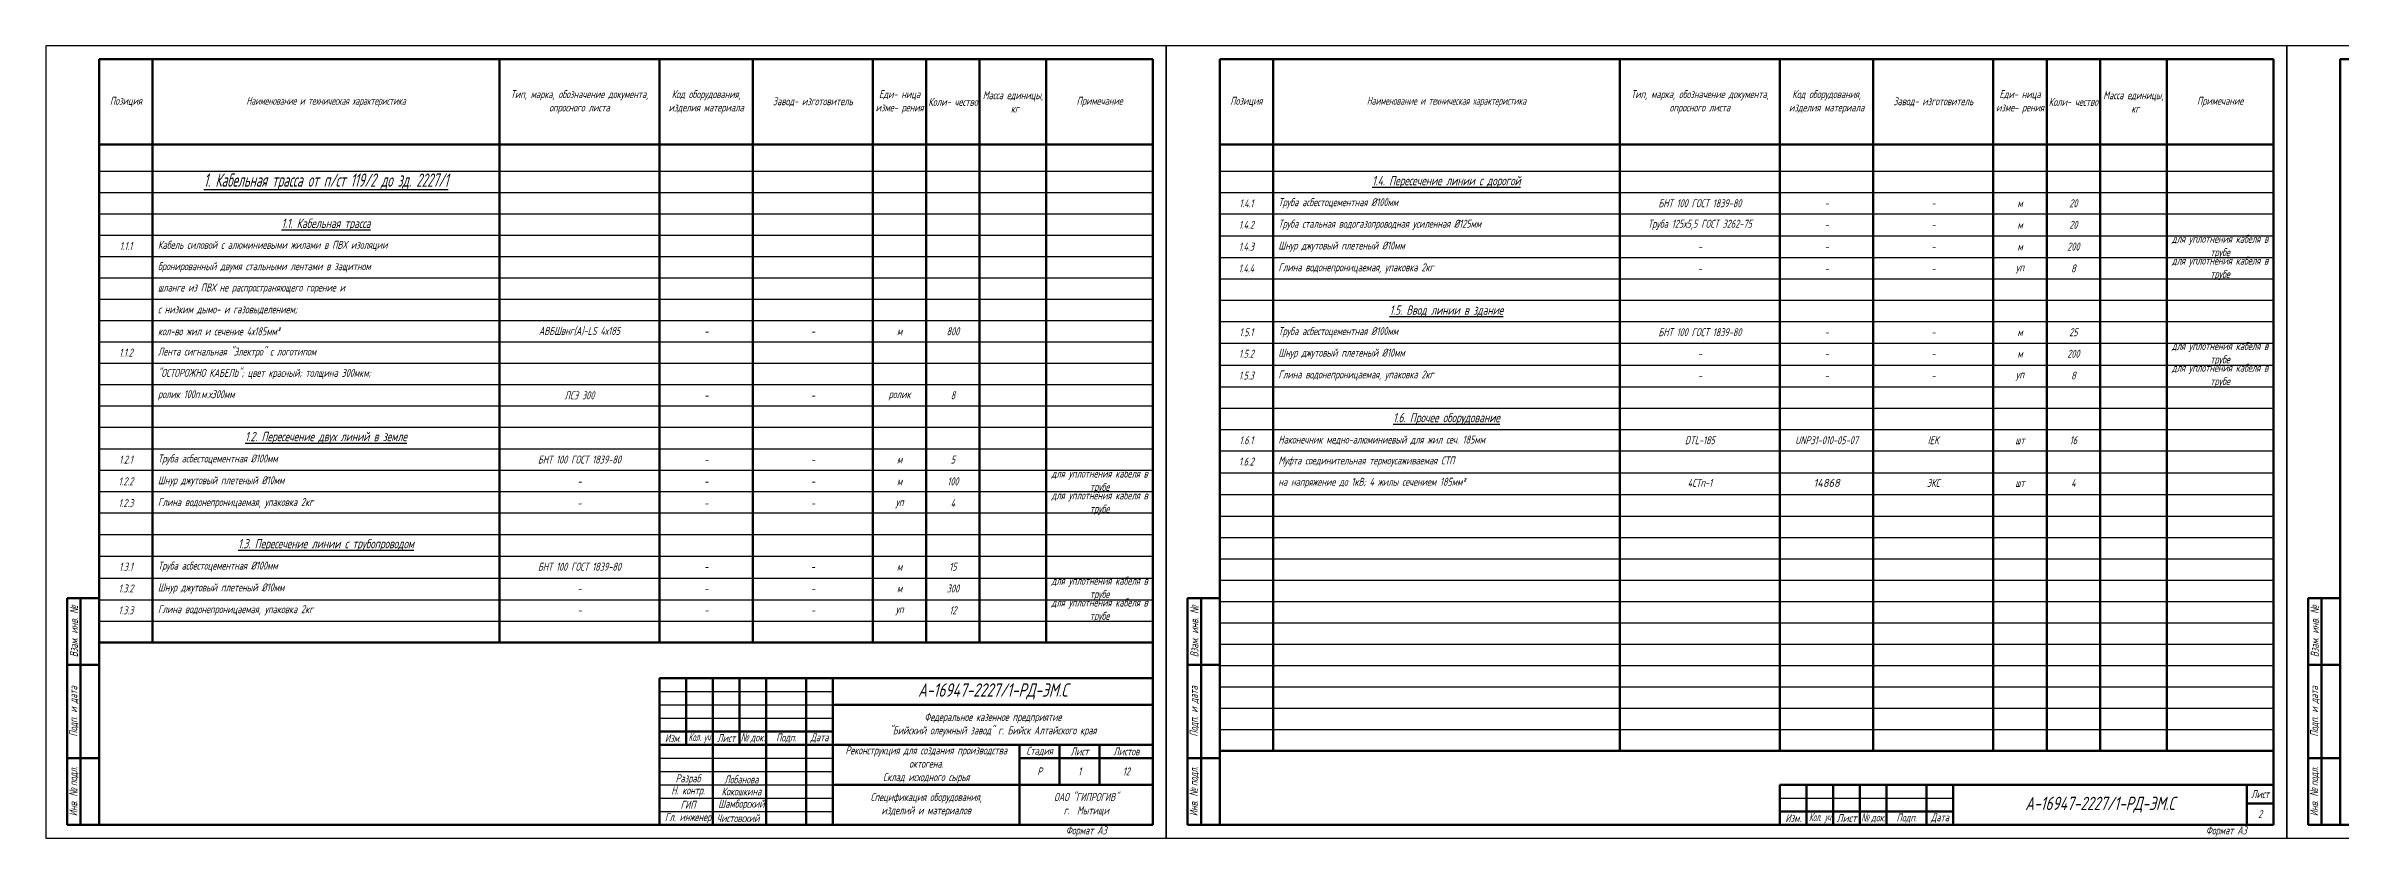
# Model space of a CAD drawing. Header units: millimetres. Extents: x 6735 to 13224, y -12144 to -9633.
# Drawn here: x 6735 to 7595, y -10774 to -10477 of the extents above; entities that cross this region are included whole.
import ezdxf

# ---------------------------------------------------------------- set-up
doc = ezdxf.new("R2010")
doc.units = ezdxf.units.MM
for name, color, linetype, lineweight in [('Рамка толстая', 7, 'Continuous', 60), ('Рамка тонкая', 5, 'Continuous', 25), ('Спецификация', 9, 'Continuous', 25), ('Штампы', 252, 'Continuous', 25)]:
    doc.layers.add(name, color=color, linetype=linetype, lineweight=lineweight)
doc.styles.add('Simplex', font='simplex.shx', dxfattribs={"width": 0.7, "oblique": 15})

# ---------------------------------------------------------------- blocks, each defined once
blk = doc.blocks.new('A$C64336E77')
at = {"layer": 'Рамка толстая'}
for p, q in [((20, 5), (20, 292)), ((20, 292), (415, 292)), ((415, 292), (415, 5)), ((20, 5), (415, 5))]:
    blk.add_line(p, q, dxfattribs=at)
at = {"layer": 'Рамка тонкая'}
for p, q in [((0, 297), (0, 0)), ((420, 297), (0, 297)), ((420, 0), (420, 297)), ((0, 0), (420, 0))]:
    blk.add_line(p, q, dxfattribs=at)

msp = doc.modelspace()

# ---------------------------------------------------------------- linework, layer by layer
at = {"layer": 'Спецификация', "lineweight": 60}
for p, q in [((6755.10387, -10482.35746), (7150.10387, -10482.35746)), ((6755.10387, -10482.35746), (6755.10387, -10701.02413)), ((6775.10387, -10482.35746), (6775.10387, -10701.02413)), ((6905.10387, -10482.35746), (6905.10387, -10701.02413)), ((6965.10387, -10482.35746), (6965.10387, -10701.02413)), ((7000.10387, -10482.35746), (7000.10387, -10701.02413)), ((7045.10387, -10482.35746), (7045.10387, -10701.02413)), ((7065.10387, -10482.35746), (7065.10387, -10701.02413)), ((7085.10387, -10482.35746), (7085.10387, -10701.02413)), ((7110.10387, -10482.35746), (7110.10387, -10701.02413)), ((7150.10387, -10482.35746), (7150.10387, -10701.02413)), ((7175.10387, -10482.35746), (7570.10387, -10482.35746)), ((7175.10387, -10482.35746), (7175.10387, -10741.69079)), ((7195.10387, -10482.35746), (7195.10387, -10741.69079)), ((7325.10387, -10482.35746), (7325.10387, -10741.69079)), ((7385.10387, -10482.35746), (7385.10387, -10741.69079)), ((7420.10387, -10482.35746), (7420.10387, -10741.69079)), ((7465.10387, -10482.35746), (7465.10387, -10741.69079)), ((7485.10387, -10482.35746), (7485.10387, -10741.69079)), ((7505.10387, -10482.35746), (7505.10387, -10741.69079)), ((7530.10387, -10482.35746), (7530.10387, -10741.69079)), ((7570.10387, -10482.35746), (7570.10387, -10741.69079)), ((6755.10387, -10514.35746), (7150.10387, -10514.35746)), ((7175.10387, -10514.35746), (7570.10387, -10514.35746)), ((6755.10387, -10701.02413), (7150.10387, -10701.02413)), ((7175.10387, -10741.69079), (7570.10387, -10741.69079))]:
    msp.add_line(p, q, dxfattribs=at)
at = {"layer": 'Спецификация', "color": 5}
for p, q in [((6755.10387, -10524.35746), (7150.10387, -10524.35746)), ((7175.10387, -10524.35746), (7570.10387, -10524.35746)), ((6755.10387, -10532.35746), (7150.10387, -10532.35746)), ((7175.10387, -10532.35746), (7570.10387, -10532.35746)), ((6755.10387, -10540.35746), (7150.10387, -10540.35746)), ((7175.10387, -10540.35746), (7570.10387, -10540.35746)), ((6755.10387, -10548.35746), (7150.10387, -10548.35746)), ((7175.10387, -10548.52413), (7570.10387, -10548.52413)), ((6755.10387, -10556.35746), (7150.10387, -10556.35746)), ((7175.10387, -10556.69079), (7570.10387, -10556.69079)), ((6755.10387, -10564.35746), (7150.10387, -10564.35746)), ((7175.10387, -10564.69079), (7570.10387, -10564.69079)), ((6755.10387, -10572.35746), (7150.10387, -10572.35746)), ((7175.10387, -10572.69079), (7570.10387, -10572.69079)), ((6755.10387, -10580.35746), (7150.10387, -10580.35746)), ((7175.10387, -10580.69079), (7570.10387, -10580.69079)), ((6755.10387, -10588.35746), (7150.10387, -10588.35746)), ((7175.10387, -10588.85746), (7570.10387, -10588.85746)), ((6755.10387, -10596.35746), (7150.10387, -10596.35746)), ((7175.10387, -10597.02413), (7570.10387, -10597.02413)), ((6755.10387, -10604.35746), (7150.10387, -10604.35746)), ((6755.10387, -10612.35746), (7150.10387, -10612.35746)), ((7175.10387, -10605.19079), (7570.10387, -10605.19079)), ((6755.10387, -10620.35746), (7150.10387, -10620.35746)), ((7175.10387, -10613.19079), (7570.10387, -10613.19079)), ((6755.10387, -10628.35746), (7150.10387, -10628.35746)), ((7175.10387, -10621.19079), (7570.10387, -10621.19079)), ((7175.10387, -10629.19079), (7570.10387, -10629.19079)), ((6755.10387, -10636.35746), (7150.10387, -10636.35746)), ((7175.10387, -10637.35746), (7570.10387, -10637.35746)), ((6755.10387, -10644.35746), (7150.10387, -10644.35746)), ((7175.10387, -10645.52413), (7570.10387, -10645.52413)), ((6755.10387, -10652.35746), (7150.10387, -10652.35746)), ((7175.10387, -10653.69079), (7570.10387, -10653.69079)), ((6755.10387, -10660.52413), (7150.10387, -10660.52413)), ((7175.10387, -10661.69079), (7570.10387, -10661.69079)), ((6755.10387, -10668.69079), (7150.10387, -10668.69079)), ((7175.10387, -10669.69079), (7570.10387, -10669.69079)), ((6755.10387, -10676.85746), (7150.10387, -10676.85746)), ((7175.10387, -10677.69079), (7570.10387, -10677.69079)), ((6755.10387, -10685.02413), (7150.10387, -10685.02413)), ((7175.10387, -10685.69079), (7570.10387, -10685.69079)), ((6755.10387, -10693.02413), (7150.10387, -10693.02413)), ((7175.10387, -10693.69079), (7570.10387, -10693.69079)), ((7175.10387, -10701.69079), (7570.10387, -10701.69079)), ((7175.10387, -10709.69079), (7570.10387, -10709.69079)), ((7175.10387, -10717.69079), (7570.10387, -10717.69079)), ((7175.10387, -10725.69079), (7570.10387, -10725.69079)), ((7175.10387, -10733.69079), (7570.10387, -10733.69079))]:
    msp.add_line(p, q, dxfattribs=at)
at = {"layer": 'Штампы', "lineweight": 60}
for p, q in [((6743.10387, -10769.35746), (6743.10387, -10684.35746)), ((6743.10387, -10684.35746), (6755.10387, -10684.35746)), ((6748.10387, -10769.35746), (6748.10387, -10684.35746)), ((6755.10387, -10769.35746), (6755.10387, -10684.35746)), ((7163.10387, -10769.35746), (7163.10387, -10684.35746)), ((7163.10387, -10684.35746), (7175.10387, -10684.35746)), ((7168.10387, -10769.35746), (7168.10387, -10684.35746)), ((7175.10387, -10769.35746), (7175.10387, -10684.35746)), ((7583.10387, -10769.35746), (7583.10387, -10684.35746)), ((7583.10387, -10684.35746), (7595.10387, -10684.35746)), ((7588.10387, -10769.35746), (7588.10387, -10684.35746)), ((7595.10387, -10769.35746), (7595.10387, -10684.35746)), ((6743.10387, -10709.35746), (6755.10387, -10709.35746)), ((6965.10387, -10714.35746), (7150.10387, -10714.35746)), ((6965.10387, -10714.35746), (6965.10387, -10769.35746)), ((6975.10387, -10714.35746), (6975.10387, -10739.35746)), ((6985.10387, -10714.35746), (6985.10387, -10769.35746)), ((6995.10387, -10714.35746), (6995.10387, -10739.35746)), ((7005.10387, -10714.35746), (7005.10387, -10769.35746)), ((7020.10387, -10714.35746), (7020.10387, -10769.35746)), ((7030.10387, -10714.35746), (7030.10387, -10769.35746)), ((7163.10387, -10709.35746), (7175.10387, -10709.35746)), ((7583.10387, -10709.35746), (7595.10387, -10709.35746)), ((7030.10387, -10724.35746), (7150.10387, -10724.35746)), ((6965.10387, -10734.35746), (7030.10387, -10734.35746)), ((6965.10387, -10739.35746), (7150.10387, -10739.35746)), ((7100.10387, -10739.35746), (7100.10387, -10769.35746)), ((7115.10387, -10739.35746), (7115.10387, -10754.35746)), ((7130.10387, -10739.35746), (7130.10387, -10754.35746)), ((6743.10387, -10744.35746), (6755.10387, -10744.35746)), ((7100.10387, -10744.35746), (7150.10387, -10744.35746)), ((7163.10387, -10744.35746), (7175.10387, -10744.35746)), ((7583.10387, -10744.35746), (7595.10387, -10744.35746)), ((7030.10387, -10754.35746), (7150.10387, -10754.35746)), ((7385.10387, -10754.35746), (7570.10387, -10754.35746)), ((7385.10387, -10754.35746), (7385.10387, -10769.35746)), ((7395.10387, -10754.35746), (7395.10387, -10769.35746)), ((7405.10387, -10754.35746), (7405.10387, -10769.35746)), ((7415.10387, -10754.35746), (7415.10387, -10769.35746)), ((7425.10387, -10754.35746), (7425.10387, -10769.35746)), ((7440.10387, -10754.35746), (7440.10387, -10769.35746)), ((7450.10387, -10754.35746), (7450.10387, -10769.35746)), ((7560.10387, -10754.35746), (7560.10387, -10769.35746)), ((7570.10387, -10754.35746), (7570.10387, -10769.35746)), ((7385.10387, -10764.35746), (7450.10387, -10764.35746)), ((7560.10387, -10761.35746), (7570.10387, -10761.35746)), ((6743.10387, -10769.35746), (6755.10387, -10769.35746)), ((7163.10387, -10769.35746), (7175.10387, -10769.35746)), ((7385.10387, -10769.35746), (7570.10387, -10769.35746)), ((7583.10387, -10769.35746), (7595.10387, -10769.35746))]:
    msp.add_line(p, q, dxfattribs=at)
at = {"layer": 'Штампы', "color": 5, "lineweight": 25}
for p, q in [((6965.10387, -10719.35746), (7030.10387, -10719.35746)), ((6965.10387, -10724.35746), (7030.10387, -10724.35746)), ((6965.10387, -10729.35746), (7030.10387, -10729.35746)), ((6965.10387, -10744.35746), (7030.10387, -10744.35746)), ((6965.10387, -10749.35746), (7030.10387, -10749.35746)), ((6965.10387, -10754.35746), (7030.10387, -10754.35746)), ((6965.10387, -10759.35746), (7030.10387, -10759.35746)), ((6965.10387, -10764.35746), (7030.10387, -10764.35746)), ((7385.10387, -10759.35746), (7450.10387, -10759.35746))]:
    msp.add_line(p, q, dxfattribs=at)
at = {"layer": 'Штампы', "color": 8, "lineweight": 0}
msp.add_line((7385.10387, -10774.35746), (7570.10387, -10774.35746), dxfattribs=at)

# ---------------------------------------------------------------- block references
for p in [(6735.10389, -10774.35745), (7155.10389, -10774.35745), (7575.10389, -10774.35745)]:
    msp.add_blockref('A$C64336E77', p)

# ---------------------------------------------------------------- texts
at = {"layer": 'Спецификация', "color": 2, "style": 'Simplex'}
for s, insert, char_height, width, attachment_point in [('{\\C2;Позиция}', (6765.10387, -10498.35746), 3, 20, 5), ('{\\Fgost|c204;\\Q15;\\C2;Наименование и техническая характеристика}', (6840.10387, -10498.35746), 3, 130, 5), ('{\\C2;Тип, марка, обозначение документа, опросного листа}', (6935.10387, -10498.35746), 3, 60, 5), ('{\\C2;Код оборудования, изделия материала}', (6982.60387, -10498.35746), 3, 35, 5), ('{\\C2;Завод- изготовитель}', (7022.60387, -10498.35746), 3, 45, 5), ('{\\C2;Еди- ница изме- рения}', (7055.10387, -10498.35746), 3, 20, 5), ('{\\C2;Коли- чество}', (7075.10387, -10498.35746), 3, 20, 5), ('{\\C2;Масса единицы,  кг}', (7097.60387, -10498.35746), 3, 25, 5), ('{\\C2;Примечание}', (7130.10387, -10498.35746), 3, 40, 5), ('{\\C2;Позиция}', (7185.10387, -10498.35746), 3, 20, 5), ('{\\Fgost|c204;\\Q15;\\C2;Наименование и техническая характеристика}', (7260.10387, -10498.35746), 3, 130, 5), ('{\\C2;Тип, марка, обозначение документа, опросного листа}', (7355.10387, -10498.35746), 3, 60, 5), ('{\\C2;Код оборудования, изделия материала}', (7402.60387, -10498.35746), 3, 35, 5), ('{\\C2;Завод- изготовитель}', (7442.60387, -10498.35746), 3, 45, 5), ('{\\C2;Еди- ница изме- рения}', (7475.10387, -10498.35746), 3, 20, 5), ('{\\C2;Коли- чество}', (7495.10387, -10498.35746), 3, 20, 5), ('{\\C2;Масса единицы,  кг}', (7517.60387, -10498.35746), 3, 25, 5), ('{\\C2;Примечание}', (7550.10387, -10498.35746), 3, 40, 5), ('{\\W0.58;\\L1. Кабельная трасса от п/ст 119/2 до зд. 2227/1}', (6840.10387, -10528.35746), 5, 126, 5), ('{\\L1.4. Пересечение линии с дорогой}', (7260.10387, -10528.35746), 3.5, 126, 5), ('1.4.1', (7185.10387, -10536.35746), 3, 20, 5), ('Труба асбестоцементная %%C100мм', (7197.10387, -10536.35746), 3, 126, 4), ('БНТ 100 ГОСТ 1839-80', (7355.10387, -10536.35746), 3, 60, 5), ('20', (7495.10387, -10536.35746), 3, 20, 5), ('{\\L1.1. Кабельная трасса}', (6840.10387, -10544.35746), 3.5, 126, 5), ('1.4.2', (7185.10387, -10544.44079), 3, 20, 5), ('Труба стальная водогазопроводная усиленная %%C125мм', (7197.10387, -10544.44079), 3, 126, 4), ('{\\W0.6;Труба 125х5,5 ГОСТ 3262-75}', (7355.10387, -10544.44079), 3, 60, 5), ('-', (7402.60387, -10536.35746), 3, 35, 5), ('-', (7442.60387, -10536.35746), 3, 45, 5), ('м', (7475.10387, -10536.35746), 3, 20, 5), ('20', (7495.10387, -10544.44079), 3, 20, 5), ('1.1.1', (6765.10387, -10552.35746), 3, 20, 5), ('Кабель силовой с алюминиевыми жилами в ПВХ изоляции ', (6777.10387, -10552.35746), 3, 126, 4), ('1.4.3', (7185.10387, -10552.60746), 3, 20, 5), ('Шнур джутовый плетеный %%C10мм', (7197.10387, -10552.60746), 3, 126, 4), ('-', (7402.60387, -10544.44079), 3, 35, 5), ('-', (7442.60387, -10544.44079), 3, 45, 5), ('м', (7475.10387, -10544.44079), 3, 20, 5), ('м', (7475.10387, -10552.60746), 3, 20, 5), ('200', (7495.10387, -10552.60746), 3, 20, 5), ('для уплотнения кабеля в трубе', (7550.10387, -10552.60746), 3, 40, 5), ('бронированный двумя стальными лентами в защитном', (6777.10387, -10560.35746), 3, 126, 4), ('1.4.4', (7185.10387, -10560.77413), 3, 20, 5), ('Глина водонепроницаемая, упаковка 2кг', (7197.10387, -10560.77413), 3, 126, 4), ('-', (7355.10387, -10552.60746), 3, 60, 5), ('-', (7402.60387, -10552.60746), 3, 35, 5), ('-', (7442.60387, -10552.60746), 3, 45, 5), ('уп', (7475.10387, -10560.77413), 3, 20, 5), ('8', (7495.10387, -10560.77413), 3, 20, 5), ('для уплотнения кабеля в трубе', (7550.10387, -10560.77413), 3, 40, 5), ('шланге из ПВХ не распространяющего горение и', (6777.10387, -10568.35746), 3, 126, 4), ('-', (7355.10387, -10560.77413), 3, 60, 5), ('-', (7402.60387, -10560.77413), 3, 35, 5), ('-', (7442.60387, -10560.77413), 3, 45, 5), ('с низким дымо- и газовыделением; ', (6777.10387, -10576.35746), 3, 126, 4), ('{\\L1.5. Ввод линии в здание}', (7260.10387, -10576.69079), 3.5, 126, 5), ('кол-во жил и сечение 4х185мм²', (6777.10387, -10584.35746), 3, 126, 4), ('АВБШвнг(А)-LS 4х185', (6935.10387, -10584.35746), 3, 60, 5), ('-', (6982.60387, -10584.35746), 3, 35, 5), ('-', (7022.60387, -10584.35746), 3, 45, 5), ('м', (7055.10387, -10584.35746), 3, 20, 5), ('800', (7075.10387, -10584.35746), 3, 20, 5), ('1.5.1', (7185.10387, -10584.69079), 3, 20, 5), ('Труба асбестоцементная %%C100мм', (7197.10387, -10584.69079), 3, 126, 4), ('БНТ 100 ГОСТ 1839-80', (7355.10387, -10584.69079), 3, 60, 5), ('-', (7402.60387, -10584.69079), 3, 35, 5), ('-', (7442.60387, -10584.69079), 3, 45, 5), ('м', (7475.10387, -10584.69079), 3, 20, 5), ('25', (7495.10387, -10584.69079), 3, 20, 5), ('1.1.2', (6765.10387, -10592.35746), 3, 20, 5), ('Лента сигнальная "Электро" с логотипом', (6777.10387, -10592.35746), 3, 126, 4), ('1.5.2', (7185.10387, -10592.77413), 3, 20, 5), ('Шнур джутовый плетеный %%C10мм', (7197.10387, -10592.77413), 3, 126, 4), ('-', (7355.10387, -10592.77413), 3, 60, 5), ('-', (7402.60387, -10592.77413), 3, 35, 5), ('-', (7442.60387, -10592.77413), 3, 45, 5), ('м', (7475.10387, -10592.77413), 3, 20, 5), ('200', (7495.10387, -10592.77413), 3, 20, 5), ('для уплотнения кабеля в трубе', (7550.10387, -10592.77413), 3, 40, 5), ('"ОСТОРОЖНО КАБЕЛЬ"; цвет красный; толщина 300мкм; ', (6777.10387, -10600.35746), 3, 126, 4), ('1.5.3', (7185.10387, -10600.94079), 3, 20, 5), ('Глина водонепроницаемая, упаковка 2кг', (7197.10387, -10600.94079), 3, 126, 4), ('-', (7355.10387, -10600.94079), 3, 60, 5), ('-', (7402.60387, -10600.94079), 3, 35, 5), ('-', (7442.60387, -10600.94079), 3, 45, 5), ('уп', (7475.10387, -10600.94079), 3, 20, 5), ('8', (7495.10387, -10600.94079), 3, 20, 5), ('для уплотнения кабеля в трубе', (7550.10387, -10600.94079), 3, 40, 5), ('ролик 100п.м.х300мм', (6777.10387, -10608.35746), 3, 126, 4), ('ЛСЭ 300', (6935.10387, -10608.35746), 3, 60, 5), ('-', (6982.60387, -10608.35746), 3, 35, 5), ('-', (7022.60387, -10608.35746), 3, 45, 5), ('ролик', (7055.10387, -10608.35746), 3, 20, 5), ('8', (7075.10387, -10608.35746), 3, 20, 5), ('{\\L1.6. Прочее оборудование}', (7260.10387, -10617.19079), 3.5, 126, 5), ('{\\L1.2. Пересечение двух линий в земле}', (6840.10387, -10624.27413), 3.5, 126, 5), ('1.6.1', (7185.10387, -10625.19079), 3, 20, 5), ('Наконечник медно-алюминиевый для жил сеч. 185мм', (7197.10387, -10625.19079), 3, 126, 4), ('DTL-185', (7355.10387, -10625.19079), 3, 60, 5), ('{\\W0.6;UNP31-010-05-07}', (7402.60387, -10625.19079), 3, 35, 5), ('IEK', (7442.60387, -10625.19079), 3, 45, 5), ('шт', (7475.10387, -10625.19079), 3, 20, 5), ('16', (7495.10387, -10625.19079), 3, 20, 5), ('1.2.1', (6765.10387, -10632.44079), 3, 20, 5), ('Труба асбестоцементная %%C100мм', (6777.10387, -10632.44079), 3, 126, 4), ('БНТ 100 ГОСТ 1839-80', (6935.10387, -10632.44079), 3, 60, 5), ('-', (6982.60387, -10632.44079), 3, 35, 5), ('-', (7022.60387, -10632.44079), 3, 45, 5), ('м', (7055.10387, -10632.44079), 3, 20, 5), ('5', (7075.10387, -10632.44079), 3, 20, 5), ('для уплотнения кабеля в трубе', (7130.10387, -10640.60746), 3, 40, 5), ('1.6.2', (7185.10387, -10633.19079), 3, 20, 5), ('Муфта соединительная термоусаживаемая СТП', (7197.10387, -10633.19079), 3, 126, 4), ('1.2.2', (6765.10387, -10640.60746), 3, 20, 5), ('Шнур джутовый плетеный %%C10мм', (6777.10387, -10640.60746), 3, 126, 4), ('-', (6935.10387, -10640.60746), 3, 60, 5), ('-', (6982.60387, -10640.60746), 3, 35, 5), ('-', (7022.60387, -10640.60746), 3, 45, 5), ('м', (7055.10387, -10640.60746), 3, 20, 5), ('100', (7075.10387, -10640.60746), 3, 20, 5), ('для уплотнения кабеля в трубе', (7130.10387, -10648.77413), 3, 40, 5), ('на напряжение до 1кВ; 4 жилы сечением 185мм²', (7197.10387, -10641.19079), 3, 126, 4), ('4СТп-1', (7355.10387, -10641.19079), 3, 60, 5), ('{\\W0.9;14868}', (7402.60387, -10641.19079), 3, 35, 5), ('ЭКС', (7442.60387, -10641.19079), 3, 45, 5), ('шт', (7475.10387, -10641.19079), 3, 20, 5), ('4', (7495.10387, -10641.19079), 3, 20, 5), ('1.2.3', (6765.10387, -10648.77413), 3, 20, 5), ('Глина водонепроницаемая, упаковка 2кг', (6777.10387, -10648.77413), 3, 126, 4), ('-', (6935.10387, -10648.77413), 3, 60, 5), ('-', (6982.60387, -10648.77413), 3, 35, 5), ('-', (7022.60387, -10648.77413), 3, 45, 5), ('уп', (7055.10387, -10648.77413), 3, 20, 5), ('4', (7075.10387, -10648.77413), 3, 20, 5), ('{\\L1.3. Пересечение линии с трубопроводом}', (6840.10387, -10664.44079), 3.5, 126, 5), ('1.3.1', (6765.10387, -10672.60746), 3, 20, 5), ('Труба асбестоцементная %%C100мм', (6777.10387, -10672.60746), 3, 126, 4), ('БНТ 100 ГОСТ 1839-80', (6935.10387, -10672.60746), 3, 60, 5), ('м', (7055.10387, -10672.60746), 3, 20, 5), ('15', (7075.10387, -10672.60746), 3, 20, 5), ('1.3.2', (6765.10387, -10680.77413), 3, 20, 5), ('Шнур джутовый плетеный %%C10мм', (6777.10387, -10680.77413), 3, 126, 4), ('-', (6935.10387, -10680.77413), 3, 60, 5), ('-', (6982.60387, -10672.60746), 3, 35, 5), ('-', (6982.60387, -10680.77413), 3, 35, 5), ('-', (7022.60387, -10672.60746), 3, 45, 5), ('-', (7022.60387, -10680.77413), 3, 45, 5), ('м', (7055.10387, -10680.77413), 3, 20, 5), ('300', (7075.10387, -10680.77413), 3, 20, 5), ('для уплотнения кабеля в трубе', (7130.10387, -10680.77413), 3, 40, 5), ('1.3.3', (6765.10387, -10688.94079), 3, 20, 5), ('Глина водонепроницаемая, упаковка 2кг', (6777.10387, -10688.94079), 3, 126, 4), ('-', (6935.10387, -10688.94079), 3, 60, 5), ('-', (6982.60387, -10688.94079), 3, 35, 5), ('-', (7022.60387, -10688.94079), 3, 45, 5), ('уп', (7055.10387, -10688.94079), 3, 20, 5), ('12', (7075.10387, -10688.94079), 3, 20, 5), ('для уплотнения кабеля в трубе', (7130.10387, -10688.94079), 3, 40, 5)]:
    msp.add_mtext(s, dxfattribs=dict(at, insert=insert, char_height=char_height, width=width, attachment_point=attachment_point))
at = {"layer": 'Штампы', "color": 2, "char_height": 3, "attachment_point": 5, "rotation": 90, "style": 'Simplex'}
for s, insert, width in [('Взам. инв. {\\fArial|b0|i0|c204|p34;№}', (6745.60387, -10696.85746), 25), ('Взам. инв. {\\fArial|b0|i0|c204|p34;№}', (7165.60387, -10696.85746), 25), ('Взам. инв. {\\fArial|b0|i0|c204|p34;№}', (7585.60387, -10696.85746), 25), ('Подп. и дата', (6745.60387, -10726.85746), 35), ('Подп. и дата', (7165.60387, -10726.85746), 35), ('Подп. и дата', (7585.60387, -10726.85746), 35), ('Инв. {\\fArial|b0|i0|c204|p34;№ }подл.', (6745.60387, -10756.85746), 25), ('Инв. {\\fArial|b0|i0|c204|p34;№ }подл.', (7165.60387, -10756.85746), 25), ('Инв. {\\fArial|b0|i0|c204|p34;№ }подл.', (7585.60387, -10756.85746), 25)]:
    msp.add_mtext(s, dxfattribs=dict(at, insert=insert, width=width))
at = {"layer": 'Штампы', "color": 2, "style": 'Simplex'}
for s, insert, char_height, width, attachment_point in [('А-16947-2227/1-РД-ЭМ.С', (7090.10387, -10719.35746), 5, 120, 5), ('Федеральное казенное предприятие\\P"Бийский олеумный завод" г. Бийск Алтайского края', (7090.10387, -10731.85746), 3, 120, 5), ('Изм.', (6970.10387, -10736.85746), 3, 10, 5), ('{\\W0.5;Кол. уч}', (6980.10387, -10736.85746), 3, 10, 5), ('{\\W0.7;Лист}', (6990.10387, -10736.85746), 3, 10, 5), ('{\\fArial|b0|i0|c204|p34;\\W0.6;№ \\Fsimplex|c204;док.}', (7000.10387, -10736.85746), 3, 10, 5), ('Подп.', (7012.60387, -10736.85746), 3, 15, 5), ('{\\W0.7;Дата}', (7025.10387, -10736.85746), 3, 10, 5), ('{\\W0.7;Стадия}', (7107.60387, -10741.85746), 3, 15, 5), ('Лист', (7122.60387, -10741.85746), 3, 15, 5), ('Листов', (7140.10387, -10741.85746), 3, 20, 5), ('Реконструкция для создания производства октогена. \\PСклад исходного сырья', (7065.10387, -10746.85746), 3, 70, 5), ('Р', (7107.60387, -10749.35746), 3, 15, 5), ('1', (7122.60387, -10749.35746), 3, 15, 5), ('12', (7140.10387, -10749.35746), 3, 20, 5), (' Н. контр.', (6975.10387, -10756.85746), 3, 20, 5), (' Разраб', (6975.10387, -10752.35746), 3, 20, 5), (' Кокошкина', (6995.10387, -10756.85746), 3, 20, 5), (' Лобанова', (6995.10387, -10752.35746), 3, 20, 5), ('Спецификация оборудования, \\Pизделий и материалов', (7065.10387, -10761.85746), 3, 70, 5), ('ОАО "ГИПРОГИВ"\\Pг.  Мытищи', (7125.10387, -10761.85746), 3, 50, 5), ('{\\W0.7;Лист}', (7565.10387, -10757.85746), 3, 10, 5), ('{\\W0.6; Гл. инженер}', (6975.10387, -10766.85746), 3, 20, 5), (' ГИП', (6975.10387, -10761.85746), 3, 20, 5), ('Чистовский', (6994.57427, -10766.85746), 3, 17.7694297, 5), ('{\\W0.6; Шамборский}', (6995.10387, -10761.85746), 3, 20, 5), ('Изм.', (7390.10387, -10766.85746), 3, 10, 5), ('{\\W0.5;Кол. уч}', (7400.10387, -10766.85746), 3, 10, 5), ('{\\W0.8;Лист}', (7410.10387, -10766.85746), 3, 10, 5), ('{\\fArial|b0|i0|c204|p34;\\W0.6;№ \\Fsimplex|c204;док.}', (7420.10387, -10766.85746), 3, 10, 5), ('Подп.', (7432.60387, -10766.85746), 3, 15, 5), ('{\\W0.7;Дата}', (7445.10387, -10766.85746), 3, 10, 5), ('А-16947-2227/1-РД-ЭМ.С', (7505.10387, -10761.85746), 5, 110, 5), ('2', (7565.10387, -10765.35746), 3, 10, 5), ('Формат А3', (7125.10387, -10771.85746), 3, 50, 5), ('Формат А3', (7560.10387, -10771.85746), 3, 165, 6)]:
    msp.add_mtext(s, dxfattribs=dict(at, insert=insert, char_height=char_height, width=width, attachment_point=attachment_point))

doc.saveas('drawing.dxf')
